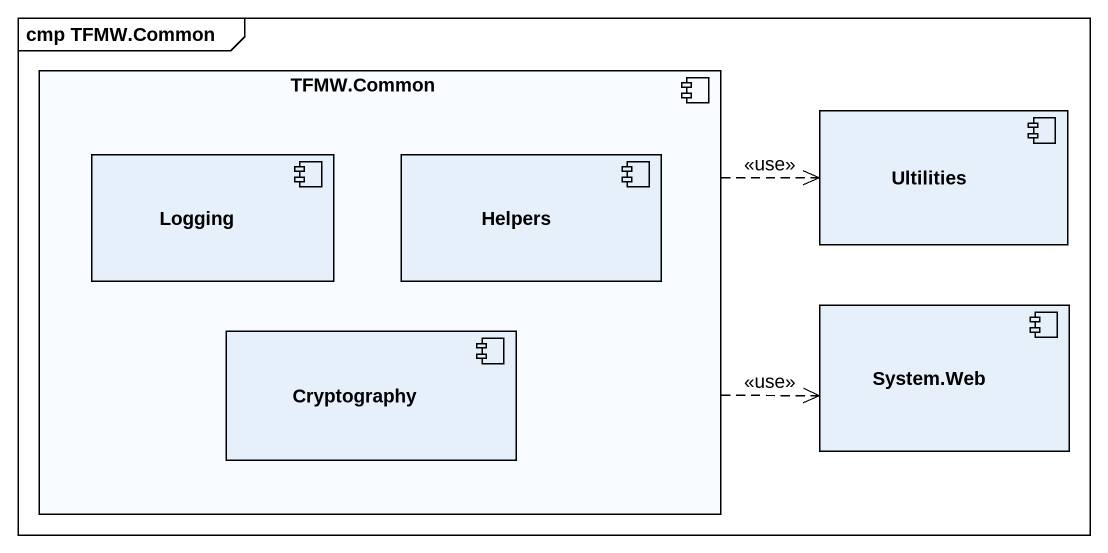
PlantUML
@startuml
mainframe cmp TFMW.Common
component "TFMW.Common" as TFMW_Common {
  component Logging
  component Helpers
  component Cryptography
}
component Ultilities
component "System.Web" as System_Web
TFMW_Common .right.> Ultilities : <<use>>
TFMW_Common .right.> System_Web : <<use>>
@enduml
